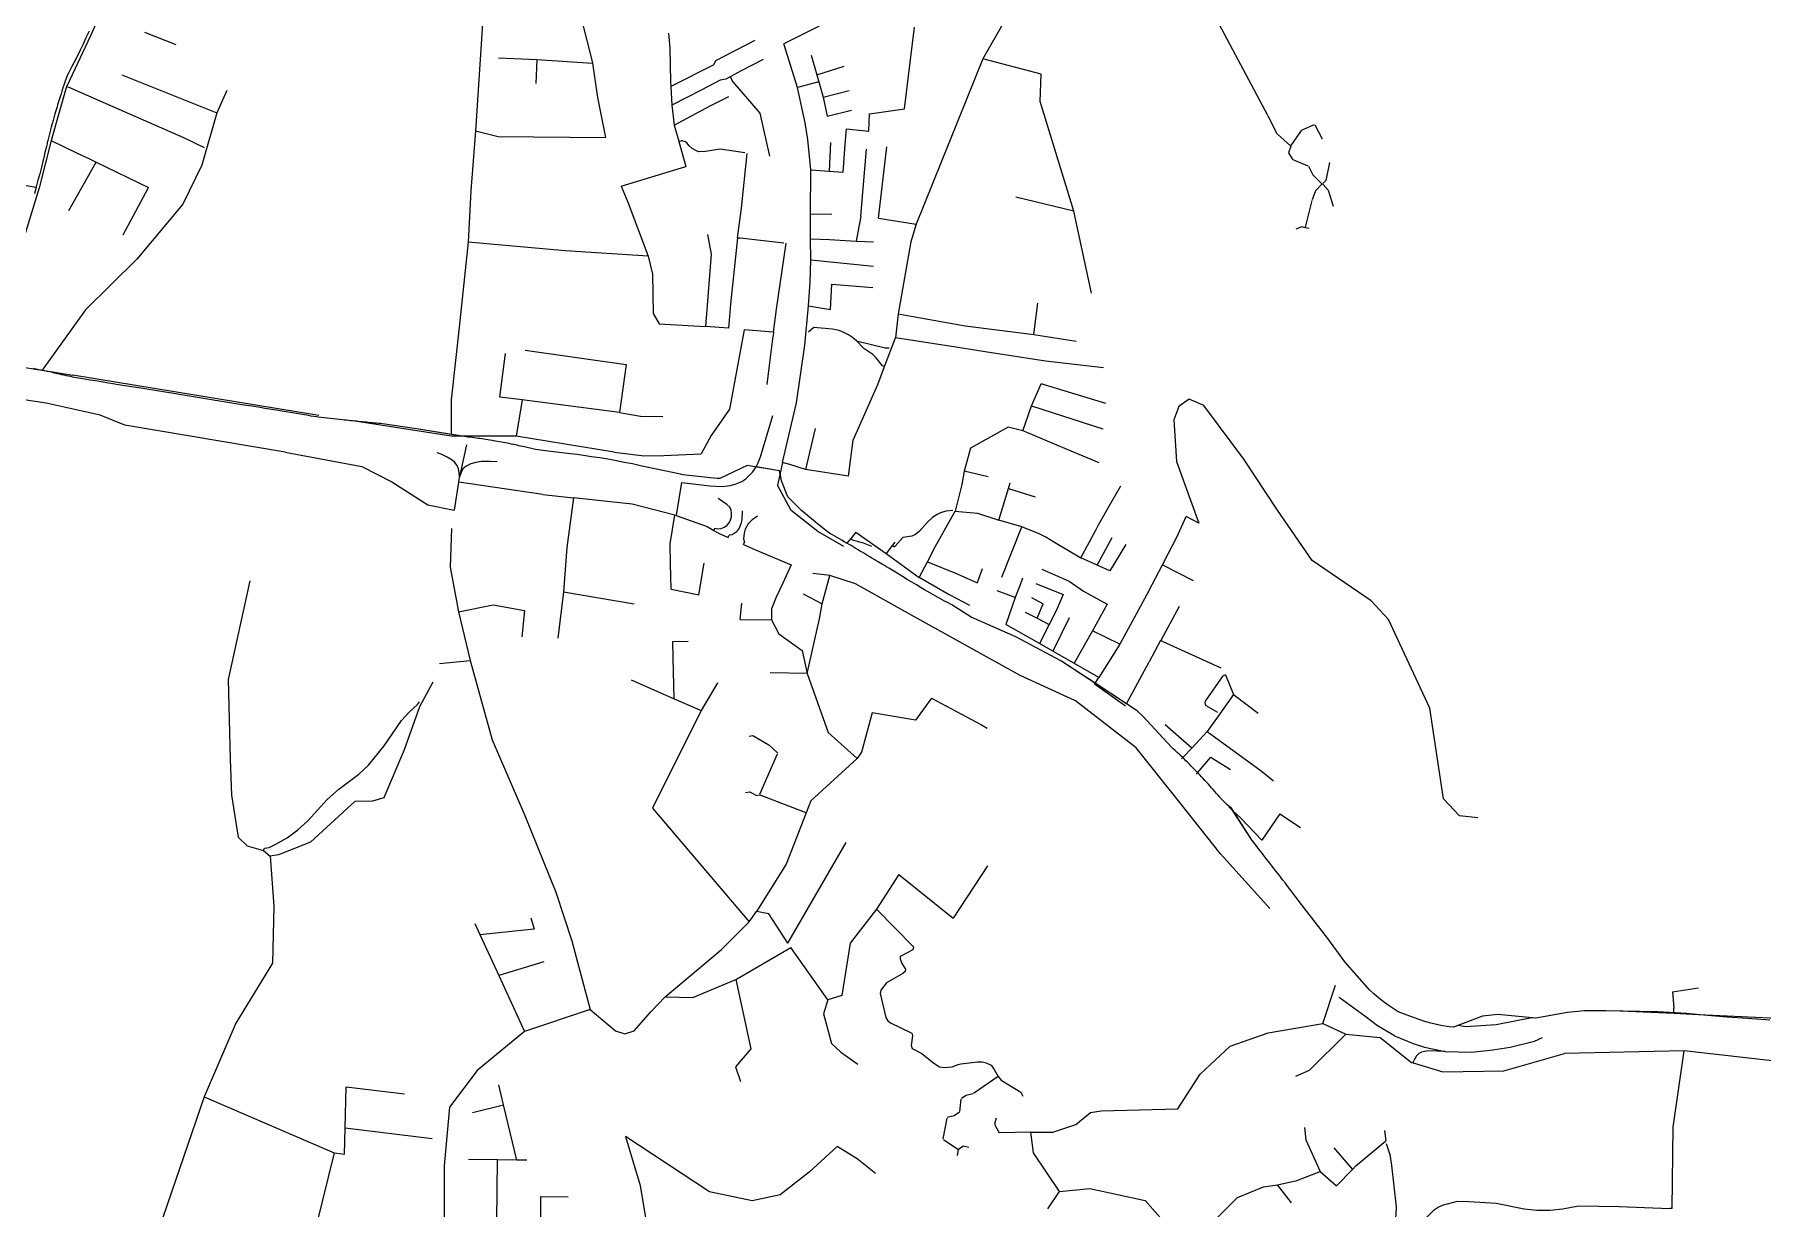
# Model space of a CAD drawing. Header units: metres. Extents: x 432891 to 477890, y 2556094 to 2581523.
# Drawn here: x 449231 to 452058, y 2566372 to 2568293 of the extents above; entities that cross this region are included whole.
import ezdxf

# ---------------------------------------------------------------- set-up
doc = ezdxf.new("R2010")
doc.units = ezdxf.units.M
for name, color, linetype in [('W10_MAIN_PIPE', 1, 'Continuous'), ('W10_PIPE_DN200', 8, 'Continuous'), ('W10_PIPE_DN250_400', 3, 'Continuous'), ('W10_PIPE_DN500_800', 30, 'Continuous'), ('W10_PIPE_DN900_1200', 1, 'Continuous')]:
    doc.layers.add(name, color=color, linetype=linetype)

msp = doc.modelspace()

# ---------------------------------------------------------------- linework, layer by layer
at = {"layer": 'W10_MAIN_PIPE'}
for points in [[(449320.2, 2568298.5), (449317.3, 2568292.3), (449315.1, 2568287.6), (449310.4, 2568277.5), (449305.6, 2568267.4), (449300.6, 2568257.3), (449295.3, 2568247), (449292, 2568240.7), (449290.2, 2568237.5), (449286.3, 2568229.7), (449285.7, 2568228.1), (449281.1, 2568216.8), (449278.9, 2568210.4), (449277.4, 2568206.1), (449275.7, 2568200.7), (449274.3, 2568196.2), (449270.7, 2568184.7), (449268.8, 2568178.2), (449267.8, 2568174.7), (449264.4, 2568163.2), (449261.3, 2568152.4), (449258.4, 2568141.5), (449255.5, 2568130.7), (449252.8, 2568119.8), (449251.9, 2568116.5), (449251.4, 2568114.3), (449250.3, 2568109.7), (449247.5, 2568098), (449247.2, 2568096.9), (449244.4, 2568085.2), (449242.2, 2568076.2), (449239.4, 2568065.4), (449236.6, 2568054.6), (449233.7, 2568043.7), (449230.8, 2568032.9)], [(452069.9, 2566680.3), (452033.8, 2566682.8), (452000.3, 2566685.2), (451955.5, 2566689), (451934.4, 2566691.1), (451886.1, 2566694), (451801.6, 2566695.6), (451794.9, 2566695.8), (451776.5, 2566695.6), (451766.6, 2566695.5), (451750.5, 2566694), (451739.1, 2566692.9), (451687.4, 2566683.5), (451624.9, 2566689.7), (451599.8, 2566686.6), (451552.8, 2566668.7), (451545.5, 2566669.5), (451531.8, 2566671.7), (451515.4, 2566675.4), (451505.9, 2566678.1), (451487, 2566684.4), (451461.9, 2566694.2), (451453.7, 2566699.4), (451445.8, 2566704.7), (451437.7, 2566710.6), (451429.9, 2566716.8), (451422.2, 2566723.3), (451415.2, 2566729.8), (451374.6, 2566775.8), (451346.9, 2566814), (451300.2, 2566874.4), (451297.1, 2566878.5), (451293.3, 2566883.4), (451290.3, 2566887.5), (451287.1, 2566891.7), (451283.4, 2566896.6), (451280, 2566901.2), (451277.5, 2566904.4), (451273, 2566910.2), (451269.6, 2566914.7), (451266.2, 2566919), (451262.5, 2566923.7), (451259, 2566928.1), (451255.5, 2566932.6), (451252, 2566937), (451244.9, 2566946.2), (451239.5, 2566953.3), (451234.1, 2566960.3), (451226.2, 2566970.6), (451223.3, 2566974.4), (451189.2, 2567027), (451185.6, 2567029.9), (451181.6, 2567033.4), (451177.5, 2567037.3), (451174.6, 2567040.4), (451170.1, 2567045.4), (451167.4, 2567048.5), (451164.7, 2567051.4), (451162, 2567054.4), (451159.3, 2567057.5), (451156.7, 2567060.5), (451154.1, 2567063.5), (451151.6, 2567066.4), (451148.6, 2567069.6), (451145.9, 2567072.7), (451142.4, 2567076.4), (451140.3, 2567078.6), (451137.4, 2567081.5), (451134.6, 2567084.4), (451133, 2567086.1), (451129.1, 2567090.3), (451126.3, 2567093.2), (451123.5, 2567096.2), (451120.6, 2567099.1), (451117.2, 2567102.5), (451114.9, 2567104.8), (451112, 2567107.7), (451110.3, 2567109.3), (451106, 2567113.4), (451103, 2567116.1), (451100.6, 2567118.4), (451097.1, 2567121.6), (451094.1, 2567124.3), (451091.1, 2567127.1), (451044.5, 2567177.9), (451034.9, 2567186.5), (450910.3, 2567268.5), (450836.3, 2567307.6), (450763.6, 2567340), (450731.6, 2567359.7), (450724.6, 2567363.5), (450719.9, 2567366), (450712.3, 2567370.3), (450704.6, 2567374.7), (450697, 2567379), (450687.2, 2567384.7), (450681.7, 2567387.9), (450674.1, 2567392.4), (450666.5, 2567397), (450658.9, 2567401.5), (450651.3, 2567406.1), (450643.8, 2567410.7), (450639.7, 2567413.2), (450628.5, 2567420), (450624.9, 2567422.1), (450621.5, 2567424.1), (450618.1, 2567426.1), (450616.9, 2567426.8), (450615.8, 2567427.4), (450611.3, 2567430.1), (450607.7, 2567432.2), (450604.5, 2567434.2), (450601.1, 2567436.2), (450597.7, 2567438.3), (450594.3, 2567440.3), (450590.9, 2567442.4), (450588, 2567444.2), (450584.1, 2567446.5), (450580.7, 2567448.5), (450578.5, 2567449.9), (450573.9, 2567452.7), (450570.4, 2567454.7), (450567, 2567456.8), (450563.6, 2567458.8), (450560.1, 2567460.9), (450559.7, 2567461.1), (450554.2, 2567464.3), (450552, 2567465.6), (450544.4, 2567470), (450536.7, 2567474.5), (450531.8, 2567477.4), (450527.7, 2567479.8), (450512.1, 2567492.7), (450485.7, 2567514.5), (450482.4, 2567517.4), (450463.5, 2567536.5), (450453.1, 2567563.1), (450450.1, 2567579.1), (450396.7, 2567588), (450352.2, 2567566.7), (450351.5, 2567566.7), (450347.8, 2567566.7), (450337, 2567567.6), (450291.9, 2567572.7), (450287.7, 2567573.6), (450282.3, 2567574.8), (450274.6, 2567576.4), (450261.5, 2567579.2), (450248.4, 2567581.9), (450240.5, 2567583.6), (450222.3, 2567587.5), (450209.1, 2567590.4), (450195.9, 2567593.1), (450180.7, 2567596), (450169.2, 2567598.1), (450155.9, 2567600.3), (450142.4, 2567602.3), (450129.1, 2567604.3), (450118.7, 2567605.7), (450102.4, 2567607.8), (450089.1, 2567609.4), (450075.7, 2567611), (450062.4, 2567612.6), (450050.9, 2567613.9), (450032.5, 2567618.2), (450029.4, 2567618.9), (450026.3, 2567619.6), (450023.2, 2567620.3), (450020, 2567621.1), (450015.3, 2567622.1), (450013.7, 2567622.4), (450010.6, 2567623.1), (450007.4, 2567623.8), (450004.3, 2567624.4), (450001.1, 2567625), (449997.9, 2567625.6), (449994.8, 2567626.2), (449991.6, 2567626.8), (449988.5, 2567627.4), (449985.3, 2567627.9), (449982.1, 2567628.5), (449980.1, 2567628.8), (449975.7, 2567629.5), (449972.5, 2567630), (449969.3, 2567630.5), (449966.2, 2567630.9), (449963, 2567631.4), (449959.3, 2567631.9), (449956.7, 2567632.2), (449953.5, 2567632.7), (449950.3, 2567633.1), (449947.1, 2567633.5), (449942.6, 2567634.1), (449940.7, 2567634.3), (449939.8, 2567634.4), (449938, 2567634.6), (449934.7, 2567635.2), (449855.7, 2567647.9), (449800.5, 2567656.2), (449797.3, 2567656.5), (449794, 2567656.8), (449790.7, 2567657.1), (449787.4, 2567657.4), (449784.1, 2567657.7), (449780.8, 2567658), (449777.5, 2567658.3), (449774.7, 2567658.6), (449771, 2567658.9), (449767.7, 2567659.2), (449764.4, 2567659.6), (449761.2, 2567659.9), (449757.9, 2567660.2), (449754.6, 2567660.5), (449751.3, 2567660.9), (449748.1, 2567661.2), (449744.8, 2567661.6), (449741.5, 2567661.9), (449738.2, 2567662.3), (449734.9, 2567662.6), (449695.1, 2567666.9), (449692.4, 2567667.3), (449682.9, 2567668.9), (449679.2, 2567669.5), (449666, 2567671.7), (449652.8, 2567673.9), (449639.6, 2567676.1), (449626.4, 2567678.3), (449607.7, 2567681.3), (449599.9, 2567682.6), (449586.7, 2567684.8), (449573.4, 2567686.9), (449560.2, 2567689), (449547, 2567691.1), (449533.8, 2567693.3), (449530.7, 2567693.8), (449526.3, 2567694.5), (449523.6, 2567695), (449507.5, 2567697.6), (449494.3, 2567699.9), (449481.1, 2567702.1), (449467.8, 2567704.3), (449459.1, 2567705.7), (449441.4, 2567708.6), (449428.1, 2567710.7), (449414.9, 2567712.8), (449401.7, 2567714.9), (449390.4, 2567716.6), (449375.2, 2567719), (449364.8, 2567720.7), (449362.1, 2567721.1), (449348.9, 2567723.3), (449334.4, 2567725.7), (449322.6, 2567727.7), (449309.4, 2567730), (449293.3, 2567732.7), (449290.1, 2567733.4), (449286.6, 2567734.2), (449283.1, 2567734.9), (449279.6, 2567735.7), (449276.1, 2567736.4), (449275.8, 2567736.5), (449272.6, 2567737.2), (449269.1, 2567738), (449265.6, 2567738.8), (449263.9, 2567739.2), (449258.6, 2567740.4), (449253.3, 2567741.5), (449251.4, 2567741.9), (449247.7, 2567742.7), (449244.2, 2567743.3), (449242.2, 2567743.7), (449237.2, 2567744.7), (449233.9, 2567745.4), (449232.8, 2567745.6), (449229.2, 2567746.5)]]:
    msp.add_lwpolyline(points, dxfattribs=at)
at = {"layer": 'W10_PIPE_DN200'}
for points in [[(449940.2, 2568478.1), (449964.8, 2568327.3), (449952.7, 2568135.6)], [(450116, 2568356.3), (450141.4, 2568257.7)], [(450568.8, 2568334), (450457.1, 2568277.9)], [(449320.2, 2568298.5), (449317.3, 2568292.3), (449315.1, 2568287.6), (449310.4, 2568277.5), (449305.6, 2568267.4), (449300.6, 2568257.3), (449295.3, 2568247), (449292, 2568240.7), (449290.2, 2568237.5), (449286.3, 2568229.7), (449285.7, 2568228.1), (449281.1, 2568216.8), (449278.9, 2568210.4), (449277.4, 2568206.1), (449275.7, 2568200.7), (449274.3, 2568196.2), (449270.7, 2568184.7), (449268.8, 2568178.2), (449267.8, 2568174.7), (449264.4, 2568163.2), (449261.3, 2568152.4), (449258.4, 2568141.5), (449255.5, 2568130.7), (449252.8, 2568119.8), (449251.9, 2568116.5), (449251.4, 2568114.3), (449250.3, 2568109.7), (449247.5, 2568098), (449247.2, 2568096.9), (449244.4, 2568085.2), (449242.2, 2568076.2), (449239.4, 2568065.4), (449236.6, 2568054.6), (449233.7, 2568043.7), (449233.6, 2568043.3)], [(449411.1, 2568297), (449462.3, 2568276.6)], [(450559.4, 2568138.9), (450595.8, 2568135.1), (450596.9, 2568163.1), (450654.1, 2568171.3), (450670.8, 2568305.1)], [(451164.4, 2568318.6), (451248.2, 2568161.4)], [(450345.8, 2568250.4), (450410, 2568283.7)], [(450479.5, 2568206.5), (450457.1, 2568277.9)], [(449989.9, 2568255.2), (450052.6, 2568252.1)], [(450052.6, 2568252.1), (450051.2, 2568212.9)], [(450052.6, 2568252.1), (450144.1, 2568246.2)], [(450141.4, 2568257.7), (450144.1, 2568246.2)], [(450144.1, 2568246.2), (450152.3, 2568189.9)], [(450342.2, 2568243.5), (450272, 2568208.1)], [(450342.2, 2568243.5), (450345.8, 2568250.4)], [(450423.1, 2568252.4), (450387.2, 2568233.8)], [(450501.7, 2568259.3), (450510.9, 2568227.3)], [(450510.9, 2568227.3), (450555.7, 2568241.4)], [(450931.4, 2568004.2), (450876.5, 2568183.6), (450877.9, 2568228.5), (450782.4, 2568253.1)], [(449283.5, 2568208.3), (449287.3, 2568207.2)], [(449287.3, 2568207.2), (449337.6, 2568184.7)], [(449373.9, 2568227.1), (449529, 2568165)], [(450352.8, 2568218.4), (450322.7, 2568202.8)], [(450362.1, 2568220.3), (450352.8, 2568218.4)], [(450368.9, 2568223.9), (450362.1, 2568220.3)], [(450387.2, 2568233.8), (450368.9, 2568223.9)], [(450368.9, 2568223.9), (450373.4, 2568215.6)], [(450373.4, 2568215.6), (450417.5, 2568164.4), (450433.6, 2568094.1)], [(450514.3, 2568215.7), (450479.5, 2568206.5)], [(450510.9, 2568227.3), (450514.3, 2568215.7)], [(450514.3, 2568215.7), (450521.2, 2568190.9)], [(449337.6, 2568184.7), (449474.7, 2568124.8), (449508.7, 2568108.2)], [(449545.7, 2568201.8), (449529, 2568165)], [(450152.3, 2568189.9), (450165.1, 2568124.7)], [(450322.7, 2568202.8), (450273.9, 2568177.7)], [(450336.4, 2568176.2), (450367.1, 2568191.9)], [(450491.8, 2568148.7), (450479.5, 2568206.5)], [(450521.2, 2568190.9), (450564.1, 2568201.6)], [(450521.2, 2568190.9), (450527.9, 2568159.7), (450567.6, 2568169.2)], [(449529, 2568165), (449504.6, 2568079.2)], [(450277.5, 2568144.8), (450336.4, 2568176.2)], [(451248.6, 2568160.5), (451263.6, 2568130.5)], [(449952.7, 2568135.6), (449945, 2568037.6)], [(449952.7, 2568135.6), (449989.3, 2568126.3), (450165.1, 2568124.7)], [(450496.2, 2568121.1), (450491.8, 2568148.7)], [(450557.1, 2568113.4), (450559.4, 2568138.9)], [(451285.9, 2568111.2), (451264.4, 2568129.9)], [(451287.2, 2568111.3), (451303, 2568134.7)], [(451303, 2568134.7), (451304.6, 2568136.5)], [(451324.6, 2568145.5), (451304.6, 2568136.5)], [(451325.6, 2568145.5), (451337.6, 2568122.5)], [(449258, 2568119.9), (449299.7, 2568099.7)], [(449299.7, 2568099.7), (449321.9, 2568089.1), (449331.8, 2568084.3)], [(450285.3, 2568118), (450289.2, 2568119.1)], [(450392.9, 2568099.3), (450352.6, 2568105.3), (450328.7, 2568101.5), (450317.4, 2568101.4), (450311.9, 2568103.7), (450306.8, 2568106.9), (450302.2, 2568111), (450298.3, 2568115.9), (450295.8, 2568117.5), (450290.6, 2568119.2), (450289.2, 2568119.1)], [(450381.3, 2567960.7), (450387.5, 2568009), (450397.1, 2568098.7)], [(450501.1, 2568071.7), (450496.2, 2568121.1)], [(450533.4, 2568116.4), (450531.2, 2568069.8)], [(450531.2, 2568069.8), (450554, 2568067.9), (450557.1, 2568113.4)], [(450582.7, 2567995.7), (450592.2, 2568105.4)], [(450612, 2567992.6), (450625.4, 2568109.3)], [(451286.6, 2568110.5), (451282.6, 2568099.5), (451288.6, 2568089.5)], [(449287.1, 2568005.3), (449331.8, 2568084.3)], [(449331.8, 2568084.3), (449417.3, 2568043.1)], [(449504.6, 2568079.2), (449473.8, 2568015.8)], [(450500.5, 2568000), (450501.1, 2568071.7)], [(450501.1, 2568071.7), (450531.2, 2568069.8)], [(451288.6, 2568089.5), (451290.5, 2568088.1)], [(451314.7, 2568077.9), (451290.5, 2568088.1)], [(451315.6, 2568077.5), (451322.6, 2568063.5), (451337.6, 2568048.5)], [(451349.6, 2568083.5), (451343.6, 2568054.5), (451338.6, 2568049.5)], [(449376.2, 2567965.4), (449417.3, 2568043.1)], [(449945, 2568037.6), (449940.5, 2567953.2)], [(451336.6, 2568047.5), (451326.6, 2568037.5), (451321.6, 2568022.5)], [(451337.6, 2568048.5), (451336.6, 2568047.5)], [(451338.6, 2568048.5), (451339.6, 2568047.5)], [(451339.6, 2568047.5), (451347.6, 2568038.5), (451355.6, 2568012.5)], [(449473.8, 2568015.8), (449398.2, 2567925.5), (449314.5, 2567842.8), (449243.2, 2567743.8)], [(450931.4, 2568004.2), (450836.3, 2568026.8)], [(451310.5, 2567978.1), (451321.4, 2568021.5)], [(450500.3, 2567959.1), (450500.5, 2568000)], [(450500.5, 2568000), (450535.4, 2567999.3)], [(450582.7, 2567995.7), (450575.4, 2567955.2)], [(450612, 2567992.6), (450673.3, 2567982.8)], [(450960.1, 2567870), (450931.4, 2568004.2)], [(450332.1, 2567966.1), (450337.9, 2567933.8), (450328.9, 2567815.2)], [(450381.3, 2567960.7), (450369.8, 2567851.9)], [(450381.3, 2567960.7), (450385.3, 2567960.2)], [(450385.3, 2567960.2), (450456.7, 2567952.4)], [(450501, 2567924.4), (450500.3, 2567959.1)], [(450500.3, 2567959.1), (450531.4, 2567957.5)], [(450531.4, 2567957.5), (450575.4, 2567955.2)], [(450575.4, 2567955.2), (450603.9, 2567953.8)], [(451310.3, 2567977.1), (451304.6, 2567978.5), (451294.6, 2567974.5)], [(451316.6, 2567975.5), (451310.3, 2567977.1)], [(450234.7, 2567930.7), (450242.1, 2567900.9)], [(450445, 2567844), (450460.7, 2567951.9)], [(450500.1, 2567887.8), (450501, 2567924.4)], [(450501, 2567924.4), (450603.5, 2567914)], [(450242.1, 2567900.9), (450242.9, 2567836.7), (450252.7, 2567819.8)], [(450497.3, 2567849), (450500.1, 2567887.8)], [(450533.1, 2567843.2), (450535.4, 2567884.8)], [(450535.4, 2567884.8), (450602.5, 2567879)], [(450369.8, 2567851.9), (450366.6, 2567812.6)], [(450440.1, 2567806), (450445, 2567844)], [(450491.1, 2567784.9), (450497.3, 2567849)], [(450497.3, 2567849), (450533.1, 2567843.2)], [(450865.7, 2567802.3), (450872.3, 2567853.3)], [(450252.7, 2567819.8), (450328.9, 2567815.2)], [(450366.6, 2567812.6), (450328.9, 2567815.2)], [(450575.8, 2567791.7), (450569.5, 2567797.2), (450562.6, 2567801.9), (450555.1, 2567805.7), (450547.2, 2567808.6), (450536.4, 2567810.9), (450506.1, 2567813.6), (450497.1, 2567806)], [(450644.1, 2567835.9), (450753.8, 2567816.4), (450865.7, 2567802.3)], [(450392.2, 2567809.8), (450367.9, 2567680.3), (450338.3, 2567636.9), (450321.7, 2567607.1)], [(450439.8, 2567806.1), (450392.2, 2567809.8)], [(450429.9, 2567720.5), (450433.6, 2567751.8), (450439.3, 2567799.6)], [(450439.8, 2567806.1), (450439.3, 2567799.6)], [(450454.6, 2567592.9), (450477.9, 2567690.2), (450491.1, 2567784.9)], [(450618.1, 2567751.2), (450608.2, 2567764.1), (450602.6, 2567769.7), (450587.6, 2567779.5), (450575.8, 2567791.7)], [(450575.8, 2567791.7), (450622.8, 2567780.5), (450629.1, 2567780.4)], [(450786.3, 2567774.1), (450738.4, 2567781.5), (450639.6, 2567796.9)], [(450865.7, 2567802.3), (450935.4, 2567791.3)], [(449992.4, 2567700), (450001.7, 2567771.1)], [(450033.5, 2567776.9), (450199.1, 2567753.2)], [(450885.1, 2567758.9), (450786.3, 2567774.1)], [(450980.1, 2567747.9), (450885.1, 2567758.9)], [(449235.7, 2567745), (449243.2, 2567743.8)], [(449243.2, 2567743.8), (449293.5, 2567735.7)], [(449695.9, 2567669.8), (449293.5, 2567735.7)], [(450199.1, 2567753.2), (450188.1, 2567674.9)], [(450621.8, 2567749.8), (450618.1, 2567751.2)], [(450028.7, 2567695.3), (449992.4, 2567700)], [(450861.9, 2567685.8), (450877.7, 2567721.8)], [(450983.5, 2567689.4), (450877.7, 2567721.8)], [(450028.7, 2567695.3), (450018.9, 2567635.9)], [(450188.1, 2567674.9), (450028.7, 2567695.3)], [(450188.1, 2567674.9), (450222.2, 2567668.5), (450258.9, 2567668.1)], [(450411.7, 2567585.5), (450414.6, 2567591.1), (450419, 2567602.3), (450439, 2567669.9)], [(450848.1, 2567644.5), (450861.9, 2567685.8)], [(450861.9, 2567685.8), (450978.9, 2567648)], [(451592.3, 2567011.6), (451562.3, 2567014.4), (451536.1, 2567042.4), (451514, 2567191.1), (451446, 2567336.1), (451417.8, 2567366.4), (451321.5, 2567432.5), (451264.7, 2567514.7), (451209.7, 2567598.4), (451144.2, 2567686), (451120, 2567696.7), (451103, 2567684.5), (451094.9, 2567662.6), (451099.2, 2567594.2), (451136, 2567493.6)], [(449912.5, 2567635.9), (449755, 2567660.5)], [(450508.4, 2567648.6), (450492.2, 2567581.4)], [(450848.1, 2567644.5), (450823.8, 2567650.8), (450762.4, 2567616.4)], [(450856, 2567641.2), (450848.1, 2567644.5)], [(449929.8, 2567636), (449912.5, 2567635.9)], [(449927.3, 2567572.3), (449938.2, 2567621.5)], [(450018.9, 2567635.9), (449959.8, 2567636.1), (449929.8, 2567636)], [(450179.2, 2567609.6), (450018.9, 2567635.9)], [(450762.4, 2567616.4), (450752.1, 2567578.5)], [(450896.2, 2567624.3), (450856, 2567641.2)], [(450926.8, 2567611.5), (450896.2, 2567624.3)], [(449926.3, 2567569.5), (449926, 2567576.5), (449924.8, 2567582.5), (449922.4, 2567587.8), (449918.9, 2567592.6), (449914.4, 2567596.6), (449905.9, 2567601.6), (449896.1, 2567606.4), (449889.5, 2567608.5)], [(449987.9, 2567594), (449976.2, 2567594.7), (449962.4, 2567594.2), (449952.9, 2567593), (449944.7, 2567590.7), (449937.4, 2567586.8), (449932, 2567582.2), (449928.8, 2567576.6), (449927.3, 2567572.3)], [(450179.2, 2567609.6), (450228.4, 2567603.9), (450260.7, 2567604.1)], [(450260.7, 2567604.1), (450321.7, 2567607.1)], [(450972.8, 2567592.2), (450926.8, 2567611.5)], [(449925, 2567560.8), (449925.6, 2567564.8)], [(449925.6, 2567564.8), (449927.3, 2567572.3)], [(449927.3, 2567572.3), (449926.3, 2567569.5)], [(450450.8, 2567575.3), (450446.6, 2567555.9)], [(450748.1, 2567556.8), (450737.3, 2567513.4)], [(450752.1, 2567578.5), (450748.1, 2567556.8)], [(450791.5, 2567569.6), (450752.1, 2567578.5)], [(450824.5, 2567550.1), (450827.4, 2567559.5)], [(450112.9, 2567535), (450102.1, 2567453.6)], [(450344.3, 2567485.3), (450348.6, 2567484.3), (450354.3, 2567484.8), (450359.4, 2567486.9), (450363.8, 2567490), (450367.4, 2567494.1), (450369.9, 2567498.9), (450371.3, 2567504.1), (450371.5, 2567509.4), (450370.5, 2567514.7), (450368.4, 2567519.6), (450363.8, 2567524.1), (450349.6, 2567533.7)], [(450555.2, 2567455.2), (450512.6, 2567479.8), (450469.1, 2567514.5), (450446.6, 2567555.9)], [(450808.9, 2567498.5), (450824.5, 2567550.1)], [(450824.5, 2567550.1), (450868, 2567536.6)], [(450992.2, 2567526.5), (451008.5, 2567554.6)], [(450271.7, 2567427.1), (450270.9, 2567460), (450278.5, 2567506.8)], [(450280.6, 2567506.1), (450331.4, 2567488)], [(450388.7, 2567513.7), (450388, 2567498.9), (450386.4, 2567492.2), (450383.6, 2567485.4), (450378.9, 2567479), (450372.4, 2567474.7), (450367.6, 2567473.8)], [(450413.7, 2567504.8), (450405.3, 2567499), (450398.5, 2567492.4), (450393.9, 2567483.9), (450391.8, 2567477.2), (450391.1, 2567467.8), (450392.6, 2567462.6)], [(450733.3, 2567514.4), (450722.2, 2567513.4), (450713.4, 2567510.7), (450707.9, 2567508), (450700.3, 2567502.9), (450691.2, 2567494.7), (450678.8, 2567480.7), (450672.2, 2567474.9), (450666.6, 2567472.4), (450651.8, 2567470.1), (450639.3, 2567456.1), (450637.8, 2567455.1)], [(450704.4, 2567454.6), (450737.3, 2567513.4)], [(450737.3, 2567513.4), (450774, 2567509.7)], [(450774, 2567509.7), (450808.9, 2567498.5)], [(450971.9, 2567490.6), (450992.2, 2567526.5)], [(451099.9, 2567470.4), (451115.4, 2567504.5)], [(451136, 2567493.6), (451115.4, 2567504.5)], [(449913.1, 2567484.6), (449911.1, 2567421.6), (449924.8, 2567348.2)], [(450331.4, 2567488), (450342.3, 2567481.8)], [(450342.3, 2567481.8), (450344.3, 2567485.3)], [(450342.3, 2567481.8), (450350.3, 2567477.2)], [(450350.3, 2567477.2), (450366, 2567470.1)], [(450366, 2567470.1), (450367.6, 2567473.8)], [(450574.9, 2567478.6), (450566.4, 2567468.5)], [(450574.9, 2567478.6), (450624.2, 2567443.8)], [(450846.3, 2567487.5), (450808.9, 2567498.5)], [(450813.7, 2567405.3), (450846.3, 2567487.5)], [(450874.5, 2567475.9), (450846.3, 2567487.5)], [(450885.8, 2567470.6), (450874.5, 2567475.9)], [(450942.6, 2567436.9), (450968, 2567483.4)], [(450968, 2567483.4), (450971.9, 2567490.6)], [(450102.1, 2567453.6), (450096.3, 2567381.4)], [(450390.9, 2567458.9), (450392.6, 2567462.6)], [(450390.9, 2567458.9), (450410.7, 2567450)], [(450410.7, 2567450), (450469, 2567425.2)], [(450566.4, 2567468.5), (450560, 2567461)], [(450566.4, 2567468.5), (450569.4, 2567465.9)], [(450600.8, 2567455.4), (450587.5, 2567461.1), (450569.4, 2567465.9)], [(450634.7, 2567457.6), (450624.2, 2567443.8)], [(450624.2, 2567443.8), (450678.3, 2567404.6)], [(450638.5, 2567462.5), (450634.7, 2567457.6)], [(450634.7, 2567457.6), (450637.8, 2567455.1)], [(450691.8, 2567430.5), (450704.4, 2567454.6)], [(450900, 2567462.1), (450885.8, 2567470.6)], [(450900, 2567462.2), (450942.6, 2567436.9)], [(450969.4, 2567424.6), (450994.1, 2567470)], [(451016.7, 2567458.4), (450990.2, 2567415.5)], [(451076.3, 2567425.2), (451085.9, 2567443.6)], [(451085.9, 2567443.6), (451099.9, 2567470.4)], [(450272.8, 2567385.3), (450271.7, 2567427.1)], [(450317.8, 2567376.3), (450326.8, 2567428.3)], [(450469, 2567425.2), (450455.1, 2567395.3)], [(450678.3, 2567404.6), (450691.8, 2567430.5)], [(450691.8, 2567430.5), (450740.3, 2567410.7)], [(450781.2, 2567419), (450773.4, 2567396.1)], [(450879.2, 2567418.2), (450923.6, 2567398.8)], [(450969.4, 2567424.6), (450942.6, 2567436.9)], [(450990.2, 2567415.5), (450969.4, 2567424.6)], [(451053.8, 2567381.8), (451076.3, 2567425.2)], [(451076.3, 2567425.2), (451126.9, 2567399.8)], [(449583.2, 2567399.1), (449547.8, 2567238), (449551, 2567107.2), (449553.1, 2567048.3), (449564.4, 2566979.7), (449579, 2566965.4), (449605.4, 2566958)], [(450455.1, 2567395.3), (450444.4, 2567372.4)], [(450532.1, 2567407.7), (450504.3, 2567411.3)], [(450519.4, 2567361.5), (450532.1, 2567407.7)], [(450669.7, 2567340.7), (450574, 2567394.3), (450532.1, 2567407.7)], [(450728.9, 2567375.6), (450727.7, 2567376.2), (450678.3, 2567404.6)], [(450740.3, 2567410.7), (450773.4, 2567396.1)], [(450843.7, 2567392.8), (450840.5, 2567384.3)], [(450847.6, 2567403.3), (450843.7, 2567392.8)], [(450869.3, 2567394.8), (450913.9, 2567377.1)], [(450923.6, 2567398.8), (450947.3, 2567382.2)], [(449924.8, 2567348.2), (449981.4, 2567360), (450032.9, 2567350.4)], [(450096.3, 2567381.4), (450087.1, 2567305.3)], [(450096.3, 2567381.4), (450212, 2567361.7)], [(450272.8, 2567385.3), (450317.8, 2567376.3)], [(450385.3, 2567335.8), (450388.4, 2567362.8)], [(450444.4, 2567372.4), (450436.9, 2567353.3), (450437, 2567335.4)], [(450488.7, 2567377.7), (450519.4, 2567361.5)], [(450515.1, 2567336.9), (450519.4, 2567361.5)], [(450761.1, 2567358.7), (450728.9, 2567375.6)], [(450835.7, 2567372), (450806, 2567382.9)], [(450835.7, 2567372), (450830.7, 2567357.7)], [(450840.5, 2567384.3), (450835.7, 2567372)], [(450861.9, 2567372.1), (450881.4, 2567361.4)], [(450871.4, 2567338), (450881.4, 2567361.4)], [(450913.9, 2567377.1), (450902.6, 2567350.1)], [(450947.3, 2567382.2), (450985.9, 2567361.1), (450962.2, 2567317.5)], [(451053.8, 2567381.8), (451006.7, 2567295.8)], [(449924.8, 2567348.2), (449943.9, 2567268.7)], [(450032.9, 2567350.4), (450028.3, 2567307.4)], [(450385.3, 2567335.8), (450437, 2567335.4)], [(450437, 2567335.4), (450448.8, 2567312.5), (450486.7, 2567285.1), (450495, 2567247.8)], [(450495, 2567247.8), (450515.1, 2567336.9)], [(450843.8, 2567244.4), (450669.7, 2567340.7)], [(450830.7, 2567357.7), (450820.3, 2567327.7)], [(450852, 2567347.9), (450871.4, 2567338)], [(450871.4, 2567338), (450891.3, 2567328)], [(450902.6, 2567350.1), (450891.3, 2567328)], [(450923.6, 2567338.9), (450897.1, 2567284)], [(451103.5, 2567357), (451073.5, 2567301.8)], [(450875.4, 2567296.4), (450820.3, 2567327.7)], [(450891.3, 2567328), (450875.4, 2567296.4)], [(450962.2, 2567317.5), (450931.9, 2567264.4)], [(451006.7, 2567295.8), (450962.2, 2567317.5)], [(450275.3, 2567300), (450300.4, 2567300.2)], [(450275.9, 2567273.2), (450275.3, 2567300)], [(450897.1, 2567284), (450875.4, 2567296.4)], [(450972.5, 2567241.2), (450897.1, 2567284)], [(451006.7, 2567295.8), (450972.5, 2567241.2)], [(451073.3, 2567301.5), (451054.5, 2567266.9)], [(451073.5, 2567301.8), (451077, 2567299.9)], [(451077, 2567299.9), (451171.9, 2567256.6)], [(449893.5, 2567263.8), (449943.9, 2567268.7)], [(449943.9, 2567268.7), (449980, 2567139), (450033, 2567015.2), (450083.7, 2566889.9), (450110, 2566810.3)], [(450277.4, 2567206.3), (450275.9, 2567273.2)], [(450495, 2567247.8), (450434.5, 2567248.9)], [(450495, 2567247.8), (450529.3, 2567151.1), (450576.8, 2567108.5)], [(451017.7, 2567197.9), (451054.5, 2567266.9)], [(449803, 2567044.7), (449836.2, 2567123), (449861.4, 2567193.3), (449883.4, 2567234.2)], [(450206.9, 2567237.4), (450277.4, 2567206.3)], [(450348.6, 2567232.3), (450321.5, 2567186.8)], [(451252.3, 2566862.9), (451171.2, 2566952.5), (451102.4, 2567039.3), (451033.6, 2567126.1), (450934.1, 2567202.8), (450843.8, 2567244.4)], [(451015.7, 2567194.2), (450965.5, 2567230), (450966.5, 2567231.5)], [(450966.5, 2567231.5), (450972.5, 2567241.2)], [(451166.8, 2567183.7), (451148.2, 2567194.9), (451146.6, 2567197.6), (451146.3, 2567200.2), (451146.6, 2567202.2), (451175.9, 2567243.8)], [(451179.6, 2567245.3), (451175.9, 2567243.8)], [(451179.6, 2567245.3), (451192.6, 2567213)], [(449607, 2566961.7), (449614.9, 2566962.9), (449624.9, 2566967.6), (449644.2, 2566978.5), (449662, 2566991.5), (449678.3, 2567006.4), (449710, 2567041.2), (449728.9, 2567058.1), (449761.6, 2567082.6), (449777.5, 2567097.6), (449803, 2567129.3), (449831.6, 2567170.4), (449843.8, 2567184.3), (449857.6, 2567196.8), (449861.1, 2567201.1)], [(450277.4, 2567206.3), (450321.5, 2567186.8)], [(450698.3, 2567207.4), (450672.1, 2567171.3), (450601.2, 2567183), (450583.8, 2567118.7), (450576.8, 2567108.5)], [(450698.3, 2567207.4), (450780.1, 2567163.3)], [(451192.6, 2567213), (451170.3, 2567181.6)], [(451192.6, 2567213), (451233.1, 2567182.8)], [(450321.5, 2567186.8), (450241.9, 2567027.3), (450400.3, 2566841.3)], [(450780.1, 2567163.3), (450789.8, 2567158.1)], [(451124.7, 2567125.6), (451080.6, 2567163.7)], [(451170.3, 2567181.6), (451149.3, 2567152.7)], [(450400.3, 2567145.1), (450406.3, 2567146.1), (450432.3, 2567131.1), (450447.3, 2567117.1)], [(451149.3, 2567152.7), (451124.7, 2567125.6)], [(451149.3, 2567152.7), (451238, 2567088.2)], [(450417.7, 2567050), (450446.8, 2567116.2)], [(450576.8, 2567108.5), (450500.9, 2567039.2), (450493.4, 2567019.7)], [(451109.5, 2567110.1), (451107.4, 2567108)], [(451124.7, 2567125.6), (451109.5, 2567110.1)], [(451133.9, 2567085.2), (451155.5, 2567110.5)], [(451155.5, 2567110.5), (451158.9, 2567108.4)], [(451158.9, 2567108.4), (451188, 2567090.7)], [(451132, 2567082.8), (451133.9, 2567085.2)], [(451238, 2567088.2), (451257.9, 2567071.9)], [(450394.3, 2567053.1), (450401.3, 2567054.1), (450412.3, 2567048.1), (450417.3, 2567049.1)], [(450493.4, 2567019.7), (450418.2, 2567048.7)], [(449682.5, 2566971.6), (449755.8, 2567038.8)], [(449755.8, 2567038.8), (449784.7, 2567039.2), (449803, 2567044.7)], [(450493.4, 2567019.7), (450460.9, 2566935.6), (450412.2, 2566857.9)], [(451204.3, 2567011.2), (451191.6, 2567023.1)], [(451238.8, 2566975), (451204.3, 2567011.2)], [(451268.6, 2567017.8), (451238.8, 2566975)], [(451268.6, 2567017.8), (451302.2, 2566995.6)], [(449682.5, 2566971.6), (449630.2, 2566950.9), (449616.7, 2566948.5)], [(450463.4, 2566806.3), (450559, 2566970.8)], [(449616.7, 2566948.5), (449622.5, 2566866.8), (449620.2, 2566773.7), (449560.6, 2566675.6), (449508.4, 2566554.7)], [(449605.4, 2566958), (449607, 2566961.7)], [(449605.4, 2566958), (449616.7, 2566948.5)], [(450645.2, 2566918.4), (450608.3, 2566861.7)], [(450645.2, 2566918.4), (450733.8, 2566847.2)], [(450790.4, 2566933.1), (450733.8, 2566847.2)], [(450400.3, 2566841.3), (450412.2, 2566857.9)], [(450463.4, 2566806.3), (450432.3, 2566854.1), (450412.2, 2566857.9)], [(450608.3, 2566861.7), (450565.7, 2566806.1), (450552.1, 2566720.9), (450528.8, 2566713.3)], [(450608.3, 2566861.7), (450669.2, 2566800.3)], [(449951.2, 2566838.7), (449959.4, 2566820.7)], [(449959.4, 2566820.7), (450048.4, 2566829.5)], [(450043.1, 2566847.7), (450048.4, 2566829.5)], [(450262.9, 2566718.6), (450354.7, 2566796.2), (450400.3, 2566841.3)], [(449959.4, 2566820.7), (449990.4, 2566753.3)], [(450110, 2566810.3), (450115.1, 2566791.3)], [(450378.5, 2566746.9), (450468.2, 2566799.1)], [(450528.8, 2566713.3), (450468.2, 2566799.1)], [(450668, 2566795.5), (450647.5, 2566784.5), (450647.1, 2566780.8), (450649.8, 2566773.2), (450655.8, 2566763.6), (450655.4, 2566759.7), (450651.6, 2566756.6), (450625.1, 2566741.4), (450615.4, 2566729.6), (450614.5, 2566723.8), (450623.9, 2566684.5), (450626.9, 2566679.4), (450631.7, 2566675.8), (450666.5, 2566658.9), (450667.6, 2566654.7), (450665.1, 2566638.6), (450666.8, 2566633.9), (450682.9, 2566625.7), (450702.4, 2566609.7), (450711.4, 2566604.1), (450720.3, 2566602.9), (450732.3, 2566604.1), (450742.4, 2566607.7), (450746.4, 2566609.1), (450773.8, 2566612), (450781.2, 2566612.1), (450788.1, 2566610.7), (450796, 2566606.5), (450801.3, 2566599.6), (450807.7, 2566588.1)], [(450669.2, 2566800.3), (450668, 2566795.5)], [(450064, 2566775.7), (449990.4, 2566753.3)], [(450115.1, 2566791.3), (450140, 2566697.6)], [(449990.4, 2566753.3), (450032.5, 2566661.7)], [(450262.9, 2566718.6), (450308.3, 2566717.4), (450378.5, 2566746.9)], [(450378.5, 2566746.9), (450403, 2566633.4), (450377.8, 2566604.2), (450385.8, 2566580.1)], [(451339, 2566675.1), (451359.8, 2566737.5)], [(450239.6, 2566694.1), (450262.9, 2566718.6)], [(450528.8, 2566713.3), (450521.9, 2566690.8), (450535, 2566642.2), (450550.4, 2566628.1), (450578.1, 2566608.2)], [(451456.3, 2566654.7), (451428.2, 2566671.1), (451407.4, 2566686.8), (451365.6, 2566717.5)], [(451911, 2566726.8), (451953.3, 2566733.1)], [(451911, 2566726.8), (451913.3, 2566700)], [(450140, 2566697.6), (450032.5, 2566661.7)], [(450140, 2566697.6), (450181.6, 2566662.7), (450197, 2566658.2)], [(450212, 2566663.1), (450239.6, 2566694.1)], [(451913, 2566692.4), (451913.3, 2566700)], [(450197, 2566658.2), (450212, 2566663.1)], [(451376.4, 2566657.3), (451317.2, 2566598.6)], [(451456.3, 2566654.7), (451486.5, 2566641.9), (451505.2, 2566636), (451538.8, 2566629.1)], [(451538.8, 2566629.1), (451511.9, 2566629.9), (451504.9, 2566629.2), (451500.2, 2566627.7), (451496, 2566625.6), (451491.8, 2566621.9), (451487.9, 2566614.3)], [(451538.8, 2566629.1), (451582, 2566628.1), (451616.8, 2566631.7), (451645.2, 2566636.3), (451685.1, 2566646.2), (451698.2, 2566651.8)], [(451910.6, 2566372.3), (451912.1, 2566505.1), (451930, 2566630.1)], [(451294.9, 2566588.6), (451317.2, 2566598.6)], [(451486.8, 2566610.4), (451487.9, 2566614.3)], [(449739.1, 2566503.8), (449740.9, 2566571)], [(449740.9, 2566571), (449836.2, 2566559.6)], [(449998.5, 2566541.7), (449990.8, 2566574.3)], [(450807.7, 2566588.1), (450767.2, 2566560.4)], [(450807.7, 2566588.1), (450812.4, 2566582.2), (450844.6, 2566562.3), (450848.2, 2566556.1)], [(449508.4, 2566554.7), (449421, 2566299.9)], [(449508.4, 2566554.7), (449721.4, 2566463.2)], [(449947.8, 2566529.1), (449998.5, 2566541.7)], [(450019.9, 2566451.3), (449998.5, 2566541.7)], [(450746.4, 2566550.9), (450744.4, 2566530.9)], [(450766.4, 2566559.9), (450755.4, 2566556.9), (450747.4, 2566551.9)], [(450717.6, 2566485.9), (450724.2, 2566519.9)], [(450744.4, 2566529.9), (450735.4, 2566523.9), (450724.4, 2566520.9)], [(450804.4, 2566519.9), (450801.4, 2566509.9), (450809.4, 2566495.9)], [(449737.9, 2566461.2), (449739.1, 2566503.8)], [(449881.5, 2566486.2), (449739.1, 2566503.8)], [(450197.8, 2566490.1), (450221.8, 2566409.8), (450263.9, 2566157.1)], [(450450.8, 2566394.4), (450405.3, 2566384.6), (450335.2, 2566399.3), (450197.8, 2566490.1)], [(450741.6, 2566468.5), (450718.2, 2566484.4)], [(450861.3, 2566497.1), (450810.4, 2566495.9)], [(451308.9, 2566504.5), (451311, 2566484.4), (451334.3, 2566432.6)], [(451387.4, 2566436), (451392.9, 2566441.7), (451441.8, 2566483)], [(451439.7, 2566499.9), (451441.8, 2566483)], [(449721.4, 2566463.2), (449681.9, 2566304.1), (449659.7, 2566107.6), (449657, 2565931.2), (449675.6, 2565833.3)], [(449721.4, 2566463.2), (449737.9, 2566461.2)], [(450576.7, 2566453.5), (450544, 2566473.7), (450498.2, 2566431.8), (450450.8, 2566394.4)], [(450742.4, 2566467.9), (450740.4, 2566458.9)], [(450759.4, 2566471.9), (450750.4, 2566473.9), (450742.4, 2566467.9)], [(451356.8, 2566471.3), (451387.4, 2566436)], [(451442.5, 2566478.4), (451448.2, 2566460.3), (451451.3, 2566442.7), (451458.8, 2566375), (451458.5, 2566361.1), (451455.6, 2566347.8), (451452.7, 2566341.1), (451447.2, 2566332), (451437.8, 2566321.2), (451422.4, 2566307.5)], [(449988.6, 2566451.6), (449940.9, 2566452.1)], [(449987.1, 2566352.2), (449988.6, 2566451.6)], [(450019.9, 2566451.3), (449988.6, 2566451.6)], [(450036.6, 2566451.2), (450019.9, 2566451.3)], [(450606.9, 2566429.2), (450576.7, 2566453.5)], [(451264.8, 2566410.9), (451296.2, 2566417.7), (451334.3, 2566432.6)], [(451334.3, 2566432.6), (451361.2, 2566409.3), (451387.4, 2566436)], [(451104.5, 2566323.5), (451164.1, 2566355.2), (451199.2, 2566390.1), (451242, 2566407.6), (451264.8, 2566410.9)], [(451287.4, 2566381.2), (451264.8, 2566410.9)], [(449987.1, 2566352.2), (450059.3, 2566354.1), (450059.1, 2566391.5), (450104, 2566391.2)], [(451422.4, 2566307.5), (451432.8, 2566306.8), (451445.7, 2566308.3), (451452, 2566310.1), (451463.8, 2566315.5), (451487.6, 2566335.9), (451520.9, 2566370.1), (451527.3, 2566374.3), (451534.4, 2566377.7), (451559, 2566384.1), (451577.6, 2566383.8), (451622.5, 2566380.9), (451668.1, 2566371.6), (451689.2, 2566369.5), (451710.1, 2566369.3), (451731.3, 2566371.6), (451757, 2566376.7), (451823.5, 2566375.4), (451906.6, 2566372.3)], [(451910.6, 2566372.3), (451906.6, 2566372.3)]]:
    msp.add_lwpolyline(points, dxfattribs=at)
at = {"layer": 'W10_PIPE_DN250_400'}
for points in [[(450821.1, 2568320.8), (450782.4, 2568253.1)], [(450268.3, 2568295.2), (450270.2, 2568270.7)], [(450270.2, 2568270.7), (450271.6, 2568216)], [(450782.4, 2568253.1), (450727.9, 2568117.9), (450673.3, 2567982.8)], [(450271.6, 2568216), (450272, 2568208.1)], [(450272, 2568208.1), (450273.9, 2568177.7)], [(450273.9, 2568177.7), (450277.5, 2568144.8)], [(450277.5, 2568144.8), (450285.1, 2568118.8)], [(450285.3, 2568118), (450296.7, 2568077.3)], [(449046.4, 2568078.2), (449131.7, 2568060.3), (449233.6, 2568043.3)], [(450190.6, 2568045.1), (450296.7, 2568077.3)], [(449233.6, 2568043.3), (449230.8, 2568032.9)], [(450190.6, 2568045.1), (450201.5, 2568018.9)], [(450201.5, 2568018.9), (450234.7, 2567930.7)], [(450673.3, 2567982.8), (450664.6, 2567954)], [(449940.5, 2567953.2), (449925.6, 2567814.2)], [(450234.7, 2567930.7), (450099, 2567939.4), (449940.5, 2567953.2)], [(450664.6, 2567954), (450644.1, 2567835.9)], [(449925.6, 2567814.2), (449912.8, 2567695.2)], [(450644.1, 2567835.9), (450639.6, 2567796.9)], [(450621.8, 2567749.8), (450639.6, 2567796.9)], [(450610.8, 2567720.7), (450621.8, 2567749.8)], [(450570.3, 2567629.3), (450610.8, 2567720.7)], [(449912.8, 2567695.2), (449912.5, 2567638.8)], [(449912.5, 2567638.8), (449855.7, 2567647.9), (449800.5, 2567656.2), (449797.3, 2567656.5), (449794, 2567656.8), (449790.7, 2567657.1), (449787.4, 2567657.4), (449784.1, 2567657.7), (449780.8, 2567658), (449777.5, 2567658.3), (449774.7, 2567658.6), (449771, 2567658.9), (449767.7, 2567659.2), (449764.4, 2567659.6), (449761.2, 2567659.9), (449757.9, 2567660.2), (449755, 2567660.5)], [(450562.5, 2567570.7), (450570.3, 2567629.3)], [(450454.6, 2567592.9), (450450.8, 2567575.3)], [(450492.2, 2567581.4), (450466.9, 2567589.6), (450454.6, 2567592.9)], [(450562.5, 2567570.7), (450492.2, 2567581.4)], [(450032.5, 2566661.7), (449955.4, 2566597.9)], [(449955.4, 2566597.9), (449909.7, 2566537.9)], [(449909.7, 2566537.9), (449901.2, 2566442.2)], [(449901.2, 2566442.2), (449901.1, 2566349.8)]]:
    msp.add_lwpolyline(points, dxfattribs=at)
at = {"layer": 'W10_PIPE_DN500_800'}
for points in [[(449128.5, 2567762.3), (449235.7, 2567745)], [(449755, 2567660.5), (449754.6, 2567660.5), (449751.3, 2567660.9), (449748.1, 2567661.2), (449744.8, 2567661.6), (449741.5, 2567661.9), (449738.2, 2567662.3), (449734.9, 2567662.6), (449695.1, 2567666.9), (449692.4, 2567667.3), (449682.9, 2567668.9), (449679.2, 2567669.5), (449666, 2567671.7), (449652.8, 2567673.9), (449639.6, 2567676.1), (449626.4, 2567678.3), (449607.7, 2567681.3), (449599.9, 2567682.6), (449586.7, 2567684.8), (449573.4, 2567686.9), (449560.2, 2567689), (449547, 2567691.1), (449533.8, 2567693.3), (449530.7, 2567693.8), (449526.3, 2567694.5), (449523.6, 2567695), (449507.5, 2567697.6), (449494.3, 2567699.9), (449481.1, 2567702.1), (449467.8, 2567704.3), (449459.1, 2567705.7), (449441.4, 2567708.6), (449428.1, 2567710.7), (449414.9, 2567712.8), (449401.7, 2567714.9), (449390.4, 2567716.6), (449375.2, 2567719), (449364.8, 2567720.7), (449362.1, 2567721.1), (449348.9, 2567723.3), (449334.4, 2567725.7), (449322.6, 2567727.7), (449309.4, 2567730), (449293.3, 2567732.7), (449290.1, 2567733.4), (449286.6, 2567734.2), (449283.1, 2567734.9), (449279.6, 2567735.7), (449276.1, 2567736.4), (449275.8, 2567736.5), (449272.6, 2567737.2), (449269.1, 2567738), (449265.6, 2567738.8), (449263.9, 2567739.2), (449258.6, 2567740.4), (449253.3, 2567741.5), (449251.4, 2567741.9), (449247.7, 2567742.7), (449244.2, 2567743.3), (449242.2, 2567743.7), (449237.2, 2567744.7), (449235.7, 2567745)], [(451187.4, 2566637.5), (451249.4, 2566659.4)], [(451249.4, 2566659.4), (451339, 2566675.1)], [(451339, 2566675.1), (451376.4, 2566657.3)], [(451376.4, 2566657.3), (451432.4, 2566651.9), (451484.1, 2566611.2)], [(450976.4, 2566532.1), (451101.8, 2566535.2), (451138.3, 2566592.2), (451187.4, 2566637.5)], [(451486.8, 2566610.4), (451535, 2566596), (451634.9, 2566597.2), (451734.2, 2566625.7)], [(451930, 2566630.1), (451734.2, 2566625.7)], [(452415.7, 2566585.7), (452217.5, 2566597.5), (451930, 2566630.1)], [(451484.1, 2566611.2), (451486.8, 2566610.4)], [(450861.3, 2566497.1), (450896.8, 2566497.2), (450934.9, 2566509.6), (450958.8, 2566529.2), (450976.4, 2566532.1)], [(450908.2, 2566400), (450865.5, 2566463), (450861.3, 2566497.1)], [(450888.8, 2566371.5), (450908.2, 2566400)], [(450908.2, 2566400), (450957.4, 2566405), (451047.9, 2566385.3)], [(451093.2, 2566334), (451047.9, 2566385.3)]]:
    msp.add_lwpolyline(points, dxfattribs=at)
at = {"layer": 'W10_PIPE_DN900_1200'}
for points in [[(449338.6, 2568326.3), (449322.4, 2568291)], [(449322.4, 2568291), (449283.6, 2568208.8), (449283.5, 2568208.3)], [(449283.5, 2568208.3), (449258, 2568119.9)], [(449258, 2568119.9), (449238.6, 2568042.4)], [(449238.6, 2568042.4), (449190.2, 2567883.7), (449153.5, 2567811.5)], [(449249.9, 2567690.1), (449148.5, 2567705.2)], [(449641, 2567609.7), (449378.8, 2567654.1), (449338.3, 2567670.3), (449249.9, 2567690.1)], [(449641, 2567609.7), (449766.5, 2567586.4), (449815.6, 2567561.2), (449874.6, 2567523.4), (449917.3, 2567514.6)], [(450289.8, 2567559.9), (450335.7, 2567554.6), (450356.1, 2567553.8), (450368.9, 2567555.1), (450377.4, 2567557.2), (450388.2, 2567562), (450394.8, 2567566.3), (450406.3, 2567577.4), (450410.8, 2567584), (450411.7, 2567585.5)], [(450450.8, 2567575.3), (450450.1, 2567579.1), (450411.7, 2567585.5)], [(449924.7, 2567560.8), (449917.3, 2567514.6)], [(450062.7, 2567540.4), (449925, 2567560.8)], [(450281.9, 2567509.9), (450289.8, 2567559.9)], [(450560, 2567461), (450559.7, 2567461.1), (450554.2, 2567464.3), (450552, 2567465.6), (450544.4, 2567470), (450536.7, 2567474.5), (450531.8, 2567477.4), (450527.7, 2567479.8), (450512.1, 2567492.7), (450485.7, 2567514.5), (450482.4, 2567517.4), (450463.5, 2567536.5), (450453.1, 2567563.1), (450450.8, 2567575.3)], [(450062.7, 2567540.4), (450112.9, 2567535)], [(450278.5, 2567506.8), (450209, 2567524.5), (450112.9, 2567535)], [(450278.5, 2567506.8), (450280.6, 2567506.1)], [(450280.6, 2567506.1), (450281.9, 2567509.9)], [(450966.5, 2567231.5), (450910.3, 2567268.5), (450836.3, 2567307.6), (450763.6, 2567340), (450731.6, 2567359.7), (450724.6, 2567363.5), (450719.9, 2567366), (450712.3, 2567370.3), (450704.6, 2567374.7), (450697, 2567379), (450687.2, 2567384.7), (450681.7, 2567387.9), (450674.1, 2567392.4), (450666.5, 2567397), (450658.9, 2567401.5), (450651.3, 2567406.1), (450643.8, 2567410.7), (450639.7, 2567413.2), (450628.5, 2567420), (450624.9, 2567422.1), (450621.5, 2567424.1), (450618.1, 2567426.1), (450616.9, 2567426.8), (450615.8, 2567427.4), (450611.3, 2567430.1), (450607.7, 2567432.2), (450604.5, 2567434.2), (450601.1, 2567436.2), (450597.7, 2567438.3), (450594.3, 2567440.3), (450590.9, 2567442.4), (450588, 2567444.2), (450584.1, 2567446.5), (450580.7, 2567448.5), (450578.5, 2567449.9), (450573.9, 2567452.7), (450570.4, 2567454.7), (450567, 2567456.8), (450563.6, 2567458.8), (450560.1, 2567460.9), (450560, 2567461)], [(451017.7, 2567197.9), (450966.5, 2567231.5)], [(451109.5, 2567110.1), (451106, 2567113.4), (451103, 2567116.1), (451100.6, 2567118.4), (451097.1, 2567121.6), (451094.1, 2567124.3), (451091.1, 2567127.1), (451044.5, 2567177.9), (451034.9, 2567186.5), (451017.7, 2567197.9)], [(451133.9, 2567085.2), (451133, 2567086.1), (451129.1, 2567090.3), (451126.3, 2567093.2), (451123.5, 2567096.2), (451120.6, 2567099.1), (451117.2, 2567102.5), (451114.9, 2567104.8), (451112, 2567107.7), (451110.3, 2567109.3), (451109.5, 2567110.1)], [(451185.7, 2567029.8), (451185.6, 2567029.9), (451181.6, 2567033.4), (451177.5, 2567037.3), (451174.6, 2567040.4), (451170.1, 2567045.4), (451167.4, 2567048.5), (451164.7, 2567051.4), (451162, 2567054.4), (451159.3, 2567057.5), (451156.7, 2567060.5), (451154.1, 2567063.5), (451151.6, 2567066.4), (451148.6, 2567069.6), (451145.9, 2567072.7), (451142.4, 2567076.4), (451140.3, 2567078.6), (451137.4, 2567081.5), (451134.6, 2567084.4), (451133.9, 2567085.2)], [(451191.6, 2567023.1), (451185.2, 2567029.3)], [(451559.7, 2566671.4), (451552.8, 2566668.7), (451545.5, 2566669.5), (451531.8, 2566671.7), (451515.4, 2566675.4), (451505.9, 2566678.1), (451487, 2566684.4), (451461.9, 2566694.2), (451453.7, 2566699.4), (451445.8, 2566704.7), (451437.7, 2566710.6), (451429.9, 2566716.8), (451422.2, 2566723.3), (451415.2, 2566729.8), (451374.6, 2566775.8), (451346.9, 2566814), (451300.2, 2566874.4), (451297.1, 2566878.5), (451293.3, 2566883.4), (451290.3, 2566887.5), (451287.1, 2566891.7), (451283.4, 2566896.6), (451280, 2566901.2), (451277.5, 2566904.4), (451273, 2566910.2), (451269.6, 2566914.7), (451266.2, 2566919), (451262.5, 2566923.7), (451259, 2566928.1), (451255.5, 2566932.6), (451252, 2566937), (451244.9, 2566946.2), (451239.5, 2566953.3), (451234.1, 2566960.3), (451226.2, 2566970.6), (451223.3, 2566974.4), (451191.6, 2567023.1)], [(451680.8, 2566684.2), (451622.2, 2566672.4), (451572, 2566669.4), (451559.7, 2566671.4)], [(451825.5, 2566695.2), (451801.6, 2566695.6), (451794.9, 2566695.8), (451776.5, 2566695.6), (451766.6, 2566695.5), (451750.5, 2566694), (451739.1, 2566692.9), (451687.4, 2566683.5), (451680.8, 2566684.2)], [(451912.9, 2566691.1), (451825.5, 2566695.2)], [(451953.3, 2566689.2), (451912.9, 2566691.1)], [(452513.8, 2566693.2), (452456.5, 2566677.4), (452187.9, 2566678.2), (451953.3, 2566689.2)]]:
    msp.add_lwpolyline(points, dxfattribs=at)

doc.saveas('drawing.dxf')
